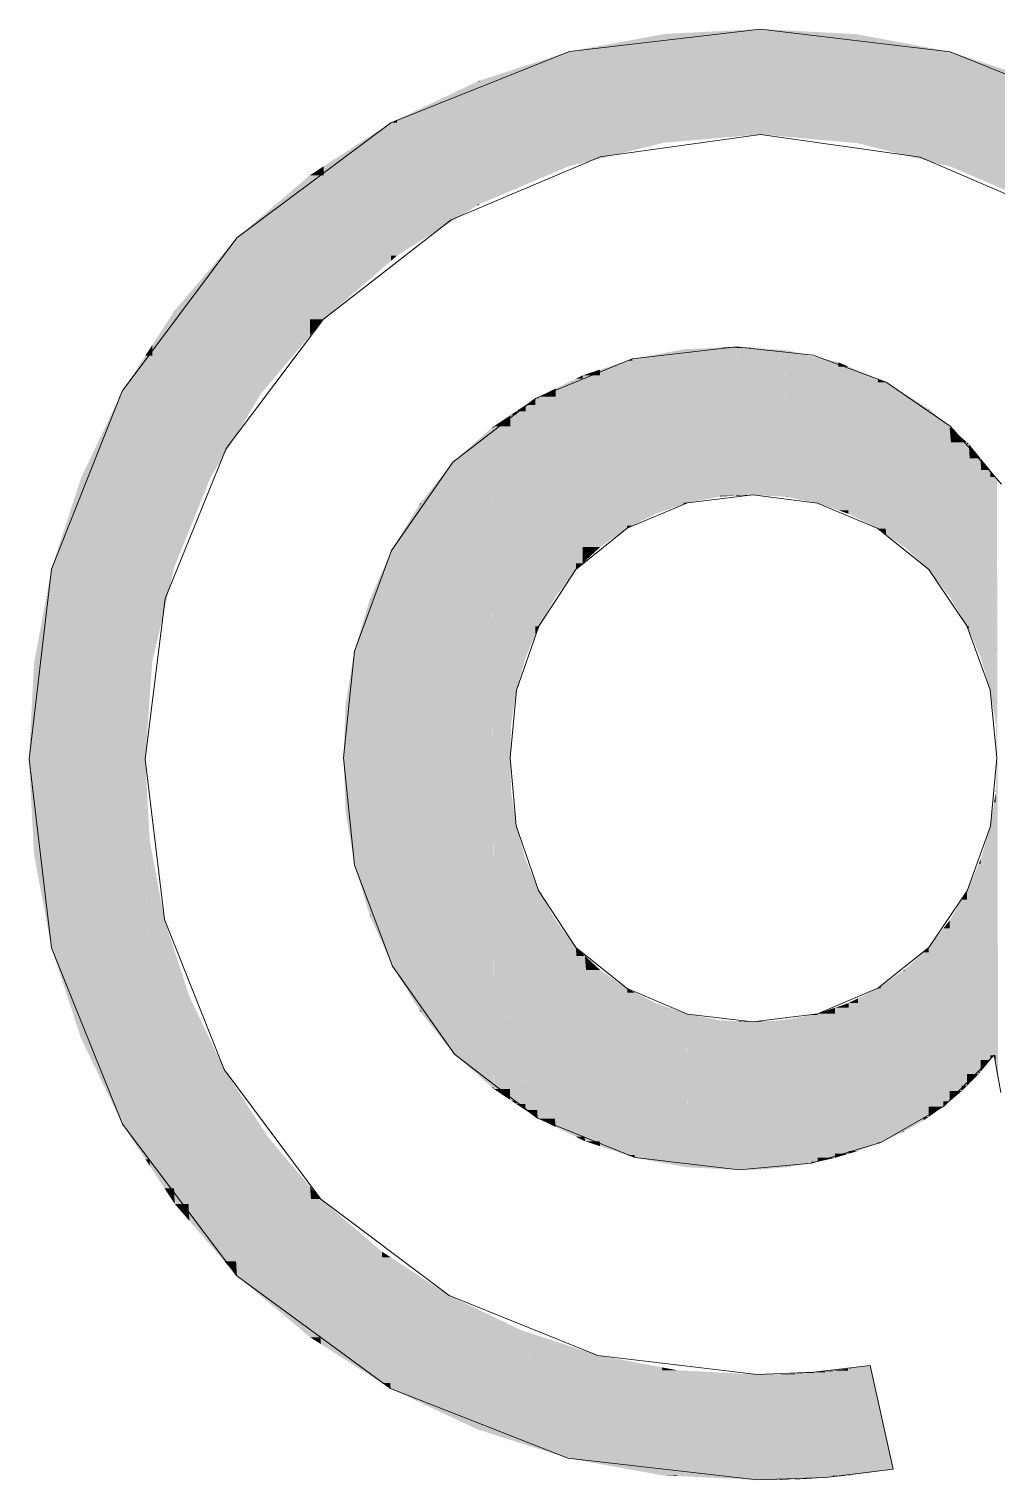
# Model space of a CAD drawing. Extents: x 885 to 2021, y 330 to 1122.
# Drawn here: x 1893.717 to 1895.338, y 636.087 to 638.516 of the extents above; entities that cross this region are included whole.
import ezdxf

# ---------------------------------------------------------------- set-up
doc = ezdxf.new("R2010")
doc.units = 0
doc.layers.get('0').update_dxf_attribs({"lineweight": 18})
doc.layers.add('P11_Plankopf_Ausführung_AF_4_800 Plankopf', color=7, linetype='Continuous', lineweight=25)

# ---------------------------------------------------------------- blocks, each defined once
blk = doc.blocks.new('Referenz-A0T8DI3SAL', base_point=(1729.7843, 502.0648))
at = {"layer": 'P11_Plankopf_Ausführung_AF_4_800 Plankopf', "color": 0, "linetype": 'Continuous', "lineweight": 13, "ltscale": 16.9}
for p, q in [((1894.9421, 638.5164), (1894.6222, 638.4787)), ((1895.2598, 638.4784), (1894.9421, 638.5164)), ((1894.6222, 638.4787), (1894.3229, 638.3595)), ((1895.5567, 638.3591), (1895.2598, 638.4784)), ((1894.3229, 638.3595), (1894.0648, 638.1668)), ((1894.9421, 638.3399), (1894.6736, 638.3025)), ((1895.2095, 638.3017), (1894.9421, 638.3399)), ((1894.6736, 638.3025), (1894.424, 638.1969)), ((1895.4579, 638.1955), (1895.2095, 638.3017)), ((1894.424, 638.1969), (1894.2102, 638.0303)), ((1894.0648, 638.1668), (1893.8731, 637.9099)), ((1894.2102, 638.0303), (1894.0468, 637.814)), ((1894.9012, 637.9843), (1894.7273, 637.9639)), ((1895.0305, 637.97), (1894.9012, 637.9843)), ((1894.7273, 637.9639), (1894.5652, 637.8978)), ((1895.1524, 637.9248), (1895.0305, 637.97)), ((1895.2597, 637.8515), (1895.1524, 637.9248)), ((1893.8731, 637.9099), (1893.7544, 637.6121)), ((1894.5652, 637.8978), (1894.4266, 637.7908)), ((1895.3461, 637.7543), (1895.2597, 637.8515)), ((1894.0468, 637.814), (1893.945, 637.5628)), ((1894.4266, 637.7908), (1894.3241, 637.6433)), ((1894.82, 637.7231), (1894.7186, 637.6803)), ((1894.9292, 637.7363), (1894.82, 637.7231)), ((1895.0378, 637.7225), (1894.9292, 637.7363)), ((1895.1386, 637.6798), (1895.0378, 637.7225)), ((1894.7186, 637.6803), (1894.633, 637.6113)), ((1895.2239, 637.6113), (1895.1386, 637.6798)), ((1894.3241, 637.6433), (1894.2618, 637.4748)), ((1893.7544, 637.6121), (1893.7168, 637.2938)), ((1894.633, 637.6113), (1894.5707, 637.5163)), ((1895.288, 637.5169), (1895.2239, 637.6113)), ((1893.945, 637.5628), (1893.9116, 637.2938)), ((1894.5707, 637.5163), (1894.5332, 637.4092)), ((1895.3269, 637.4096), (1895.288, 637.5169)), ((1894.2618, 637.4748), (1894.2438, 637.2961)), ((1894.5332, 637.4092), (1894.5228, 637.2961)), ((1895.3383, 637.2961), (1895.3269, 637.4096)), ((1893.7168, 637.2938), (1893.7544, 636.9777)), ((1893.9116, 637.2938), (1893.9436, 637.0251)), ((1894.2438, 637.2961), (1894.2623, 637.1165)), ((1894.5228, 637.2961), (1894.5329, 637.1822)), ((1895.3272, 637.1817), (1895.3383, 637.2961)), ((1894.5329, 637.1822), (1894.5704, 637.074)), ((1895.2883, 637.0735), (1895.3272, 637.1817)), ((1894.2623, 637.1165), (1894.3255, 636.9473)), ((1894.5704, 637.074), (1894.633, 636.9782)), ((1895.2239, 636.9782), (1895.2883, 637.0735)), ((1893.9436, 637.0251), (1894.0439, 636.7738)), ((1893.7544, 636.9777), (1893.8732, 636.6824)), ((1894.633, 636.9782), (1894.7187, 636.9095)), ((1895.1385, 636.91), (1895.2239, 636.9782)), ((1894.3255, 636.9473), (1894.4293, 636.7996)), ((1894.7187, 636.9095), (1894.82, 636.8669)), ((1895.0377, 636.8675), (1895.1385, 636.91)), ((1894.82, 636.8669), (1894.9292, 636.854)), ((1894.9292, 636.854), (1895.0377, 636.8675)), ((1894.4293, 636.7996), (1894.5688, 636.6926)), ((1895.2485, 636.712), (1895.3335, 636.7978)), ((1895.3335, 636.7978), (1895.3447, 636.7353)), ((1894.0439, 636.7738), (1894.2057, 636.557)), ((1895.1437, 636.652), (1895.2485, 636.712)), ((1893.8732, 636.6824), (1894.0651, 636.4285)), ((1894.5688, 636.6926), (1894.7317, 636.6265)), ((1895.0273, 636.6172), (1895.1437, 636.652)), ((1894.7317, 636.6265), (1894.9063, 636.606)), ((1894.9063, 636.606), (1895.0273, 636.6172)), ((1894.2057, 636.557), (1894.4205, 636.3956)), ((1894.0651, 636.4285), (1894.3224, 636.2397)), ((1894.4205, 636.3956), (1894.6699, 636.2954)), ((1894.6699, 636.2954), (1894.9367, 636.2632)), ((1894.9367, 636.2632), (1895.0317, 636.267)), ((1895.0317, 636.267), (1895.1261, 636.2785)), ((1895.1642, 636.1047), (1895.1261, 636.2785)), ((1894.3224, 636.2397), (1894.6196, 636.1231)), ((1894.6196, 636.1231), (1894.9367, 636.0867)), ((1894.9367, 636.0867), (1895.0508, 636.0907)), ((1895.0508, 636.0907), (1895.1642, 636.1047))]:
    blk.add_line(p, q, dxfattribs=at)
at = {"layer": 'P11_Plankopf_Ausführung_AF_4_800 Plankopf', "color": 0, "linetype": 'Continuous', "lineweight": 0, "ltscale": 0.0169}
for points in [[(1894.7798, 638.4787), (1894.6222, 638.4787), (1894.7798, 638.5078)], [(1894.7809, 638.5078), (1894.7798, 638.5078), (1894.7809, 638.5081)], [(1894.7809, 638.326), (1894.7798, 638.326), (1894.7798, 638.5078)], [(1894.7809, 638.326), (1894.7809, 638.5078), (1894.7798, 638.5078)], [(1894.9421, 638.5081), (1894.7809, 638.5081), (1894.9421, 638.5164)], [(1894.9421, 638.3399), (1894.7809, 638.3399), (1894.7809, 638.5081)], [(1894.9421, 638.3399), (1894.9421, 638.5081), (1894.7809, 638.5081)], [(1895.0901, 638.3399), (1894.9421, 638.3399), (1894.9421, 638.5164)], [(1895.1022, 638.5078), (1894.9493, 638.5078), (1894.9421, 638.5164)], [(1895.1022, 638.3255), (1895.1022, 638.5078), (1894.9493, 638.5078)], [(1895.1038, 638.3255), (1895.1022, 638.3255), (1895.1022, 638.5078)], [(1895.1038, 638.5075), (1895.1022, 638.5075), (1895.1022, 638.5078)], [(1895.1038, 638.3254), (1895.1038, 638.5075), (1895.1022, 638.5075)], [(1895.2321, 638.3254), (1895.1038, 638.3254), (1895.1038, 638.5075)], [(1895.2598, 638.4784), (1895.1244, 638.4784), (1895.1038, 638.5075)], [(1894.6216, 638.4299), (1894.4716, 638.4299), (1894.6216, 638.4786)], [(1894.6222, 638.4786), (1894.6216, 638.4786), (1894.6222, 638.4787)], [(1894.6222, 638.2868), (1894.6216, 638.2868), (1894.6216, 638.4786)], [(1894.6222, 638.2868), (1894.6222, 638.4786), (1894.6216, 638.4786)], [(1894.7798, 638.3259), (1894.6222, 638.3259), (1894.6222, 638.4787)], [(1894.7798, 638.3259), (1894.7798, 638.4787), (1894.6222, 638.4787)], [(1895.2598, 638.2861), (1895.2598, 638.4784), (1895.1244, 638.4784)], [(1895.2612, 638.2861), (1895.2598, 638.2861), (1895.2598, 638.4784)], [(1895.2612, 638.4779), (1895.2598, 638.4779), (1895.2598, 638.4784)], [(1895.2612, 638.2857), (1895.2612, 638.4779), (1895.2598, 638.4779)], [(1895.3733, 638.2857), (1895.2612, 638.2857), (1895.2612, 638.4779)], [(1895.4105, 638.4291), (1895.2897, 638.4291), (1895.2612, 638.4779)], [(1894.4686, 638.3645), (1894.3333, 638.3645), (1894.4686, 638.4289)], [(1894.4716, 638.4289), (1894.4686, 638.4289), (1894.4716, 638.4299)], [(1894.4716, 638.2232), (1894.4686, 638.2232), (1894.4686, 638.4289)], [(1894.4716, 638.2232), (1894.4716, 638.4289), (1894.4686, 638.4289)], [(1894.6216, 638.2867), (1894.4716, 638.2867), (1894.4716, 638.4299)], [(1894.6216, 638.2867), (1894.6216, 638.4299), (1894.4716, 638.4299)], [(1895.4105, 638.2219), (1895.4105, 638.4291), (1895.2897, 638.4291)], [(1894.3229, 638.2864), (1894.2102, 638.2864), (1894.3229, 638.3595)], [(1894.3333, 638.3595), (1894.3229, 638.3595), (1894.3333, 638.3645)], [(1894.3333, 638.137), (1894.3229, 638.137), (1894.3229, 638.3595)], [(1894.3333, 638.137), (1894.3333, 638.3595), (1894.3229, 638.3595)], [(1894.4686, 638.2214), (1894.3333, 638.2214), (1894.3333, 638.3645)], [(1894.4686, 638.2214), (1894.4686, 638.3645), (1894.3333, 638.3645)], [(1894.6222, 638.2868), (1894.7798, 638.3259), (1894.6222, 638.3259)], [(1894.7798, 638.3259), (1894.7809, 638.326), (1894.7798, 638.326)], [(1894.7809, 638.326), (1894.9421, 638.3399), (1894.7809, 638.3399)], [(1895.1022, 638.3255), (1895.0901, 638.3399), (1894.9421, 638.3399)], [(1895.1038, 638.3254), (1895.1038, 638.3255), (1895.1022, 638.3255)], [(1895.2598, 638.2861), (1895.2321, 638.3254), (1895.1038, 638.3254)], [(1894.2102, 638.2716), (1894.1875, 638.2716), (1894.2102, 638.2864)], [(1894.3229, 638.128), (1894.2102, 638.128), (1894.2102, 638.2864)], [(1894.3229, 638.128), (1894.3229, 638.2864), (1894.2102, 638.2864)], [(1894.4716, 638.2232), (1894.6216, 638.2867), (1894.4716, 638.2867)], [(1894.6216, 638.2867), (1894.6222, 638.2868), (1894.6216, 638.2868)], [(1895.2612, 638.2857), (1895.2612, 638.2861), (1895.2598, 638.2861)], [(1895.4105, 638.2219), (1895.3733, 638.2857), (1895.2612, 638.2857)], [(1894.1875, 638.2015), (1894.1053, 638.2015), (1894.1875, 638.2716)], [(1894.2102, 638.0303), (1894.1875, 638.0303), (1894.1875, 638.2716)], [(1894.2102, 638.0303), (1894.2102, 638.2716), (1894.1875, 638.2716)], [(1894.3333, 638.137), (1894.4686, 638.2214), (1894.3333, 638.2214)], [(1894.4686, 638.2214), (1894.4716, 638.2232), (1894.4686, 638.2232)], [(1894.1053, 638.1668), (1894.0648, 638.1668), (1894.1053, 638.2015)], [(1894.1875, 638.0033), (1894.1053, 638.0033), (1894.1053, 638.2015)], [(1894.1875, 638.0033), (1894.1875, 638.2015), (1894.1053, 638.2015)], [(1894.0648, 638.1158), (1894.0212, 638.1158), (1894.0648, 638.1668)], [(1894.1053, 637.9056), (1894.0648, 637.9056), (1894.0648, 638.1668)], [(1894.1053, 637.9056), (1894.1053, 638.1668), (1894.0648, 638.1668)], [(1894.3229, 638.128), (1894.3333, 638.137), (1894.3229, 638.137)], [(1894.0212, 638.0446), (1893.9605, 638.0446), (1894.0212, 638.1158)], [(1894.0648, 637.8382), (1894.0212, 637.8382), (1894.0212, 638.1158)], [(1894.0648, 637.8382), (1894.0648, 638.1158), (1894.0212, 638.1158)], [(1894.2102, 638.0303), (1894.3229, 638.128), (1894.2102, 638.128)], [(1893.96, 637.9871), (1893.9232, 637.9871), (1893.96, 638.0439)], [(1893.9605, 638.0439), (1893.96, 638.0439), (1893.9605, 638.0446)], [(1893.9605, 637.6162), (1893.96, 637.6162), (1893.96, 638.0439)], [(1893.9605, 637.6162), (1893.9605, 638.0439), (1893.96, 638.0439)], [(1894.0212, 637.766), (1893.9605, 637.766), (1893.9605, 638.0446)], [(1894.0212, 637.766), (1894.0212, 638.0446), (1893.9605, 638.0446)], [(1894.1875, 638.0033), (1894.2102, 638.0303), (1894.1875, 638.0303)], [(1893.9232, 637.9693), (1893.9116, 637.9693), (1893.9232, 637.9871)], [(1893.96, 637.615), (1893.9232, 637.615), (1893.9232, 637.9871)], [(1893.96, 637.615), (1893.96, 637.9871), (1893.9232, 637.9871)], [(1894.1053, 637.9056), (1894.1875, 638.0033), (1894.1053, 638.0033)], [(1894.9012, 637.9829), (1894.8741, 637.9829), (1894.9012, 637.9843)], [(1894.9292, 637.7363), (1894.9012, 637.7363), (1894.9012, 637.9843)], [(1894.9292, 637.9823), (1894.9015, 637.9823), (1894.9012, 637.9843)], [(1893.9116, 637.9101), (1893.8732, 637.9101), (1893.9116, 637.9693)], [(1893.9232, 637.4563), (1893.9116, 637.4563), (1893.9116, 637.9693)], [(1893.9232, 637.4563), (1893.9232, 637.9693), (1893.9116, 637.9693)], [(1894.7186, 637.946), (1894.6734, 637.946), (1894.7186, 637.961)], [(1894.7273, 637.961), (1894.7186, 637.961), (1894.7273, 637.9639)], [(1894.7273, 637.6847), (1894.7186, 637.6847), (1894.7186, 637.961)], [(1894.7273, 637.6847), (1894.7273, 637.961), (1894.7186, 637.961)], [(1894.7678, 637.9639), (1894.7273, 637.9639), (1894.7678, 637.9714)], [(1894.7678, 637.7052), (1894.7273, 637.7052), (1894.7273, 637.9639)], [(1894.7678, 637.7052), (1894.7678, 637.9639), (1894.7273, 637.9639)], [(1894.8136, 637.9714), (1894.7678, 637.9714), (1894.8136, 637.98)], [(1894.8136, 637.7209), (1894.7678, 637.7209), (1894.7678, 637.9714)], [(1894.8136, 637.7209), (1894.8136, 637.9714), (1894.7678, 637.9714)], [(1894.82, 637.98), (1894.8136, 637.98), (1894.82, 637.9803)], [(1894.82, 637.7231), (1894.8136, 637.7231), (1894.8136, 637.98)], [(1894.82, 637.7231), (1894.82, 637.98), (1894.8136, 637.98)], [(1894.8741, 637.9803), (1894.82, 637.9803), (1894.8741, 637.9829)], [(1894.8741, 637.7335), (1894.82, 637.7335), (1894.82, 637.9803)], [(1894.8741, 637.7335), (1894.8741, 637.9803), (1894.82, 637.9803)], [(1894.9012, 637.7349), (1894.8741, 637.7349), (1894.8741, 637.9829)], [(1894.9012, 637.7349), (1894.9012, 637.9829), (1894.8741, 637.9829)], [(1894.9292, 637.7363), (1894.9292, 637.9823), (1894.9015, 637.9823)], [(1894.9833, 637.7363), (1894.9292, 637.7363), (1894.9292, 637.9823)], [(1894.9839, 637.9785), (1894.93, 637.9785), (1894.9292, 637.9823)], [(1894.9839, 637.7332), (1894.9839, 637.9785), (1894.93, 637.9785)], [(1894.9878, 637.7332), (1894.9839, 637.7332), (1894.9839, 637.9785)], [(1894.9878, 637.9783), (1894.984, 637.9783), (1894.9839, 637.9785)], [(1894.9878, 637.7324), (1894.9878, 637.9783), (1894.984, 637.9783)], [(1895.0359, 637.7324), (1894.9878, 637.7324), (1894.9878, 637.9783)], [(1895.0378, 637.9664), (1894.9901, 637.9664), (1894.9878, 637.9783)], [(1895.0378, 637.7225), (1895.0378, 637.9664), (1894.9901, 637.9664)], [(1895.0707, 637.7225), (1895.0378, 637.7225), (1895.0378, 637.9664)], [(1895.0723, 637.9583), (1895.0389, 637.9583), (1895.0378, 637.9664)], [(1894.644, 637.9309), (1894.633, 637.9309), (1894.644, 637.9363)], [(1894.6734, 637.9363), (1894.644, 637.9363), (1894.6734, 637.946)], [(1894.6734, 637.6488), (1894.644, 637.6488), (1894.644, 637.9363)], [(1894.6734, 637.6488), (1894.6734, 637.9363), (1894.644, 637.9363)], [(1894.7186, 637.6803), (1894.6734, 637.6803), (1894.6734, 637.946)], [(1894.7186, 637.6803), (1894.7186, 637.946), (1894.6734, 637.946)], [(1895.0723, 637.7106), (1895.0723, 637.9583), (1895.0389, 637.9583)], [(1895.0892, 637.7106), (1895.0723, 637.7106), (1895.0723, 637.9583)], [(1895.0896, 637.951), (1895.0728, 637.951), (1895.0723, 637.9583)], [(1895.0896, 637.7046), (1895.0896, 637.951), (1895.0728, 637.951)], [(1895.1341, 637.7046), (1895.0896, 637.7046), (1895.0896, 637.951)], [(1895.1386, 637.9306), (1895.0933, 637.9306), (1895.0896, 637.951)], [(1894.5989, 637.9005), (1894.5707, 637.9005), (1894.5989, 637.9143)], [(1894.633, 637.9143), (1894.5989, 637.9143), (1894.633, 637.9309)], [(1894.633, 637.6113), (1894.5989, 637.6113), (1894.5989, 637.9143)], [(1894.633, 637.6113), (1894.633, 637.9143), (1894.5989, 637.9143)], [(1894.644, 637.6215), (1894.633, 637.6215), (1894.633, 637.9309)], [(1894.644, 637.6215), (1894.644, 637.9309), (1894.633, 637.9309)], [(1895.1386, 637.6798), (1895.1386, 637.9306), (1895.0933, 637.9306)], [(1895.1519, 637.6798), (1895.1386, 637.6798), (1895.1386, 637.9306)], [(1895.1524, 637.9248), (1895.1389, 637.9248), (1895.1386, 637.9306)], [(1895.1524, 637.6702), (1895.1524, 637.9248), (1895.1389, 637.9248)], [(1895.1812, 637.6702), (1895.1524, 637.6702), (1895.1524, 637.9248)], [(1895.1836, 637.9053), (1895.1546, 637.9053), (1895.1524, 637.9248)], [(1893.8731, 637.7649), (1893.804, 637.7649), (1893.8731, 637.9099)], [(1893.8732, 637.9099), (1893.8731, 637.9099), (1893.8732, 637.9101)], [(1893.8732, 636.6827), (1893.8731, 636.6827), (1893.8731, 637.9099)], [(1893.8732, 636.6824), (1893.8732, 637.9099), (1893.8731, 637.9099)], [(1893.9099, 636.6824), (1893.8732, 636.6824), (1893.8732, 637.9101)], [(1893.9116, 636.6239), (1893.9116, 637.9101), (1893.8732, 637.9101)], [(1894.0648, 637.8382), (1894.1053, 637.9056), (1894.0648, 637.9056)], [(1894.5487, 637.8764), (1894.5332, 637.8764), (1894.5487, 637.8867)], [(1894.5652, 637.8867), (1894.5487, 637.8867), (1894.5652, 637.8978)], [(1894.5652, 637.5034), (1894.5487, 637.5034), (1894.5487, 637.8867)], [(1894.5652, 637.5034), (1894.5652, 637.8867), (1894.5487, 637.8867)], [(1894.5707, 637.8978), (1894.5652, 637.8978), (1894.5707, 637.9005)], [(1894.5707, 637.5163), (1894.5652, 637.5163), (1894.5652, 637.8978)], [(1894.5707, 637.5163), (1894.5707, 637.8978), (1894.5652, 637.8978)], [(1894.5989, 637.5657), (1894.5707, 637.5657), (1894.5707, 637.9005)], [(1894.5989, 637.5657), (1894.5989, 637.9005), (1894.5707, 637.9005)], [(1895.1836, 637.6485), (1895.1836, 637.9053), (1895.1546, 637.9053)], [(1895.2188, 637.6485), (1895.1836, 637.6485), (1895.1836, 637.9053)], [(1895.2239, 637.8801), (1895.1871, 637.8801), (1895.1836, 637.9053)], [(1894.5228, 637.8511), (1894.4955, 637.8511), (1894.5228, 637.8694)], [(1894.5245, 637.8694), (1894.5228, 637.8694), (1894.5245, 637.8706)], [(1894.5245, 637.353), (1894.5228, 637.353), (1894.5228, 637.8694)], [(1894.5245, 637.353), (1894.5245, 637.8694), (1894.5228, 637.8694)], [(1894.5332, 637.8706), (1894.5245, 637.8706), (1894.5332, 637.8764)], [(1894.5332, 637.4092), (1894.5245, 637.4092), (1894.5245, 637.8706)], [(1894.5332, 637.4092), (1894.5332, 637.8706), (1894.5245, 637.8706)], [(1894.5487, 637.4639), (1894.5332, 637.4639), (1894.5332, 637.8764)], [(1894.5487, 637.4639), (1894.5487, 637.8764), (1894.5332, 637.8764)], [(1895.2239, 637.6113), (1895.2239, 637.8801), (1895.1871, 637.8801)], [(1895.226, 637.6113), (1895.2239, 637.6113), (1895.2239, 637.8801)], [(1895.226, 637.8788), (1895.2239, 637.8788), (1895.2239, 637.8801)], [(1895.226, 637.6086), (1895.226, 637.8788), (1895.2239, 637.8788)], [(1895.2544, 637.6086), (1895.226, 637.6086), (1895.226, 637.8788)], [(1895.2589, 637.8499), (1895.229, 637.8499), (1895.226, 637.8788)], [(1894.0212, 637.766), (1894.0648, 637.8382), (1894.0212, 637.8382)], [(1894.4923, 637.7932), (1894.4293, 637.7932), (1894.4923, 637.849)], [(1894.4955, 637.849), (1894.4923, 637.849), (1894.4955, 637.8511)], [(1894.4954, 636.7441), (1894.4923, 636.7441), (1894.4923, 637.849)], [(1894.4955, 636.7414), (1894.4955, 637.849), (1894.4923, 637.849)], [(1894.5223, 636.7414), (1894.4955, 636.7414), (1894.4955, 637.8511)], [(1894.5228, 636.7232), (1894.5228, 637.8511), (1894.4955, 637.8511)], [(1895.2589, 637.5661), (1895.2589, 637.8499), (1895.229, 637.8499)], [(1895.2837, 637.5661), (1895.2589, 637.5661), (1895.2589, 637.8499)], [(1895.288, 637.8243), (1895.2611, 637.8243), (1895.2589, 637.8499)], [(1895.288, 637.5169), (1895.288, 637.8243), (1895.2611, 637.8243)], [(1895.2911, 637.5169), (1895.288, 637.5169), (1895.288, 637.8243)], [(1895.2911, 637.8215), (1895.288, 637.8215), (1895.288, 637.8243)], [(1895.2911, 637.5096), (1895.2911, 637.8215), (1895.288, 637.8215)], [(1895.3083, 637.5096), (1895.2911, 637.5096), (1895.2911, 637.8215)], [(1895.3108, 637.7975), (1895.2925, 637.7975), (1895.2911, 637.8215)], [(1894.4266, 637.7228), (1894.3727, 637.7228), (1894.4266, 637.7908)], [(1894.4293, 637.7908), (1894.4266, 637.7908), (1894.4293, 637.7932)], [(1894.4293, 636.8029), (1894.4266, 636.8029), (1894.4266, 637.7908)], [(1894.4293, 636.7996), (1894.4293, 637.7908), (1894.4266, 637.7908)], [(1894.489, 636.7996), (1894.4293, 636.7996), (1894.4293, 637.7932)], [(1894.4923, 636.7441), (1894.4923, 637.7932), (1894.4293, 637.7932)], [(1895.3108, 637.4645), (1895.3108, 637.7975), (1895.2925, 637.7975)], [(1895.3246, 637.4645), (1895.3108, 637.4645), (1895.3108, 637.7975)], [(1895.3269, 637.7778), (1895.3116, 637.7778), (1895.3108, 637.7975)], [(1893.804, 637.6121), (1893.7544, 637.6121), (1893.804, 637.7649)], [(1893.804, 636.8262), (1893.804, 636.8262), (1893.804, 637.7649)], [(1893.804, 636.8261), (1893.804, 637.7649), (1893.804, 637.7649)], [(1893.804, 637.7649), (1893.804, 637.7649), (1893.804, 637.7649)], [(1893.8639, 636.8261), (1893.804, 636.8261), (1893.804, 637.7649)], [(1893.8731, 636.6827), (1893.8731, 637.7649), (1893.804, 637.7649)], [(1893.9605, 637.6162), (1894.0212, 637.766), (1893.9605, 637.766)], [(1895.3269, 637.4096), (1895.3269, 637.7778), (1895.3116, 637.7778)], [(1895.3349, 637.4096), (1895.3269, 637.4096), (1895.3269, 637.7778)], [(1895.3361, 637.7665), (1895.3272, 637.7665), (1895.3269, 637.7778)], [(1895.3361, 637.3532), (1895.3361, 637.7665), (1895.3272, 637.7665)], [(1895.338, 637.3532), (1895.3361, 637.3532), (1895.3361, 637.7665)], [(1895.3383, 637.7639), (1895.3361, 637.7639), (1895.3361, 637.7665)], [(1895.3383, 637.2961), (1895.3383, 637.7639), (1895.3361, 637.7639)], [(1895.3401, 636.7663), (1895.3383, 636.7663), (1895.3383, 637.7639)], [(1895.3402, 637.7616), (1895.3383, 637.7616), (1895.3383, 637.7639)], [(1894.3707, 637.6456), (1894.3255, 637.6456), (1894.3707, 637.7203)], [(1894.3727, 637.7203), (1894.3707, 637.7203), (1894.3727, 637.7228)], [(1894.3727, 636.8734), (1894.3707, 636.8734), (1894.3707, 637.7203)], [(1894.3727, 636.8701), (1894.3727, 637.7203), (1894.3707, 637.7203)], [(1894.4227, 636.8701), (1894.3727, 636.8701), (1894.3727, 637.7228)], [(1894.4266, 636.8029), (1894.4266, 637.7228), (1894.3727, 637.7228)], [(1894.7678, 637.7052), (1894.8136, 637.7209), (1894.7678, 637.7209)], [(1894.8136, 637.7209), (1894.82, 637.7231), (1894.8136, 637.7231)], [(1894.82, 637.7231), (1894.8741, 637.7335), (1894.82, 637.7335)], [(1894.8741, 637.7335), (1894.9012, 637.7349), (1894.8741, 637.7349)], [(1894.9012, 637.7349), (1894.9292, 637.7363), (1894.9012, 637.7363)], [(1894.9839, 637.7332), (1894.9833, 637.7363), (1894.9292, 637.7363)], [(1894.9878, 637.7324), (1894.9878, 637.7332), (1894.9839, 637.7332)], [(1895.0378, 637.7225), (1895.0359, 637.7324), (1894.9878, 637.7324)], [(1895.0723, 637.7106), (1895.0707, 637.7225), (1895.0378, 637.7225)], [(1894.7273, 637.6847), (1894.7678, 637.7052), (1894.7273, 637.7052)], [(1895.0896, 637.7046), (1895.0892, 637.7106), (1895.0723, 637.7106)], [(1895.1386, 637.6798), (1895.1341, 637.7046), (1895.0896, 637.7046)], [(1894.6734, 637.6488), (1894.7186, 637.6803), (1894.6734, 637.6803)], [(1894.7186, 637.6803), (1894.7273, 637.6847), (1894.7186, 637.6847)], [(1895.1524, 637.6702), (1895.1519, 637.6798), (1895.1386, 637.6798)], [(1895.1836, 637.6485), (1895.1812, 637.6702), (1895.1524, 637.6702)], [(1894.3241, 637.563), (1894.2885, 637.563), (1894.3241, 637.6433)], [(1894.3255, 637.6433), (1894.3241, 637.6433), (1894.3255, 637.6456)], [(1894.3255, 636.9504), (1894.3241, 636.9504), (1894.3241, 637.6433)], [(1894.3255, 636.9473), (1894.3255, 637.6433), (1894.3241, 637.6433)], [(1894.3664, 636.9473), (1894.3255, 636.9473), (1894.3255, 637.6456)], [(1894.3707, 636.8734), (1894.3707, 637.6456), (1894.3255, 637.6456)], [(1894.644, 637.6215), (1894.6734, 637.6488), (1894.644, 637.6488)], [(1895.2239, 637.6113), (1895.2188, 637.6485), (1895.1836, 637.6485)], [(1894.633, 637.6113), (1894.644, 637.6215), (1894.633, 637.6215)], [(1893.7544, 637.4542), (1893.7252, 637.4542), (1893.7544, 637.6118)], [(1893.7544, 637.6118), (1893.7544, 637.6118), (1893.7544, 637.6121)], [(1893.7945, 636.9776), (1893.7544, 636.9776), (1893.7544, 637.6121)], [(1893.804, 636.8262), (1893.804, 637.6121), (1893.7544, 637.6121)], [(1893.7544, 636.9777), (1893.7544, 636.9777), (1893.7544, 637.6118)], [(1893.7544, 636.9776), (1893.7544, 637.6118), (1893.7544, 637.6118)], [(1893.9232, 637.4563), (1893.96, 637.615), (1893.9232, 637.615)], [(1893.96, 637.615), (1893.9605, 637.6162), (1893.96, 637.6162)], [(1894.5989, 637.5657), (1894.633, 637.6113), (1894.5989, 637.6113)], [(1895.226, 637.6086), (1895.226, 637.6113), (1895.2239, 637.6113)], [(1895.2589, 637.5661), (1895.2544, 637.6086), (1895.226, 637.6086)], [(1894.2876, 637.4763), (1894.2623, 637.4763), (1894.2876, 637.5611)], [(1894.2885, 637.5611), (1894.2876, 637.5611), (1894.2885, 637.563)], [(1894.2885, 637.0327), (1894.2876, 637.0327), (1894.2876, 637.5611)], [(1894.2885, 637.0299), (1894.2885, 637.5611), (1894.2876, 637.5611)], [(1894.3195, 637.0299), (1894.2885, 637.0299), (1894.2885, 637.563)], [(1894.3241, 636.9504), (1894.3241, 637.563), (1894.2885, 637.563)], [(1894.5707, 637.5163), (1894.5989, 637.5657), (1894.5707, 637.5657)], [(1895.288, 637.5169), (1895.2837, 637.5661), (1895.2589, 637.5661)], [(1894.5487, 637.4639), (1894.5652, 637.5034), (1894.5487, 637.5034)], [(1894.5652, 637.5034), (1894.5707, 637.5163), (1894.5652, 637.5163)], [(1895.2911, 637.5096), (1895.2911, 637.5169), (1895.288, 637.5169)], [(1895.3108, 637.4645), (1895.3083, 637.5096), (1895.2911, 637.5096)], [(1894.2618, 637.387), (1894.2473, 637.387), (1894.2618, 637.4748)], [(1894.2623, 637.4748), (1894.2618, 637.4748), (1894.2623, 637.4763)], [(1894.2623, 637.1191), (1894.2618, 637.1191), (1894.2618, 637.4748)], [(1894.2623, 637.1165), (1894.2623, 637.4748), (1894.2618, 637.4748)], [(1894.2828, 637.1165), (1894.2623, 637.1165), (1894.2623, 637.4763)], [(1894.2876, 637.0327), (1894.2876, 637.4763), (1894.2623, 637.4763)], [(1893.7251, 637.2938), (1893.7168, 637.2938), (1893.7251, 637.4531)], [(1893.7252, 637.4531), (1893.7251, 637.4531), (1893.7252, 637.4542)], [(1893.7252, 637.1345), (1893.7251, 637.1345), (1893.7251, 637.4531)], [(1893.7252, 637.1342), (1893.7252, 637.4531), (1893.7251, 637.4531)], [(1893.7448, 637.1342), (1893.7252, 637.1342), (1893.7252, 637.4542)], [(1893.7544, 636.9777), (1893.7544, 637.4542), (1893.7252, 637.4542)], [(1893.9116, 637.2938), (1893.9232, 637.4563), (1893.9116, 637.4563)], [(1894.5332, 637.4092), (1894.5487, 637.4639), (1894.5332, 637.4639)], [(1895.3269, 637.4096), (1895.3246, 637.4645), (1895.3108, 637.4645)], [(1894.5245, 637.353), (1894.5332, 637.4092), (1894.5245, 637.4092)], [(1895.3361, 637.3532), (1895.3349, 637.4096), (1895.3269, 637.4096)], [(1894.2471, 637.2961), (1894.2438, 637.2961), (1894.2471, 637.3861)], [(1894.2473, 637.3861), (1894.2471, 637.3861), (1894.2473, 637.387)], [(1894.2473, 637.2097), (1894.2471, 637.2097), (1894.2471, 637.3861)], [(1894.2473, 637.2057), (1894.2473, 637.3861), (1894.2471, 637.3861)], [(1894.2571, 637.2057), (1894.2473, 637.2057), (1894.2473, 637.387)], [(1894.2618, 637.1191), (1894.2618, 637.387), (1894.2473, 637.387)], [(1894.5228, 637.2961), (1894.5245, 637.353), (1894.5228, 637.353)], [(1895.3383, 637.2961), (1895.338, 637.3532), (1895.3361, 637.3532)], [(1893.7251, 637.1345), (1893.7251, 637.2938), (1893.7168, 637.2938)], [(1893.9187, 636.6239), (1893.9116, 636.6239), (1893.9116, 637.2938)], [(1893.9188, 637.1584), (1893.9131, 637.1584), (1893.9116, 637.2938)], [(1894.2471, 637.2097), (1894.2471, 637.2961), (1894.2438, 637.2961)], [(1894.5244, 636.7232), (1894.5228, 636.7232), (1894.5228, 637.2961)], [(1894.5244, 637.2388), (1894.5229, 637.2388), (1894.5228, 637.2961)], [(1895.3383, 637.2422), (1895.3364, 637.2422), (1895.3383, 637.2961)], [(1894.5244, 636.7221), (1894.5244, 637.2388), (1894.5229, 637.2388)], [(1894.5328, 636.7221), (1894.5244, 636.7221), (1894.5244, 637.2388)], [(1894.5329, 637.1822), (1894.5253, 637.1822), (1894.5244, 637.2388)], [(1895.3363, 637.2214), (1895.3335, 637.2214), (1895.3363, 637.2386)], [(1895.3364, 637.2386), (1895.3363, 637.2386), (1895.3364, 637.2422)], [(1895.3364, 636.7777), (1895.3363, 636.7777), (1895.3363, 637.2386)], [(1895.3364, 636.7768), (1895.3364, 637.2386), (1895.3363, 637.2386)], [(1895.3383, 636.7768), (1895.3364, 636.7768), (1895.3364, 637.2422)], [(1895.3383, 636.7663), (1895.3383, 637.2422), (1895.3364, 637.2422)], [(1894.2473, 637.2057), (1894.2473, 637.2097), (1894.2471, 637.2097)], [(1894.2618, 637.1191), (1894.2571, 637.2057), (1894.2473, 637.2057)], [(1895.3335, 637.1817), (1895.3272, 637.1817), (1895.3335, 637.2214)], [(1895.3362, 636.7978), (1895.3335, 636.7978), (1895.3335, 637.2214)], [(1895.3363, 636.7777), (1895.3363, 637.2214), (1895.3335, 637.2214)], [(1894.5329, 636.7164), (1894.5329, 637.1822), (1894.5253, 637.1822)], [(1894.548, 636.7164), (1894.5329, 636.7164), (1894.5329, 637.1822)], [(1894.5484, 637.127), (1894.5347, 637.127), (1894.5329, 637.1822)], [(1895.3272, 637.1264), (1895.3111, 637.1264), (1895.3272, 637.1817)], [(1895.3335, 636.7978), (1895.3272, 636.7978), (1895.3272, 637.1817)], [(1895.3335, 636.7978), (1895.3335, 637.1817), (1895.3272, 637.1817)], [(1893.9188, 636.613), (1893.9188, 637.1584), (1893.9131, 637.1584)], [(1893.942, 636.613), (1893.9188, 636.613), (1893.9188, 637.1584)], [(1893.9436, 637.0251), (1893.9245, 637.0251), (1893.9188, 637.1584)], [(1893.7252, 637.1342), (1893.7252, 637.1345), (1893.7251, 637.1345)], [(1893.7544, 636.9777), (1893.7448, 637.1342), (1893.7252, 637.1342)], [(1894.2623, 637.1165), (1894.2623, 637.1191), (1894.2618, 637.1191)], [(1894.2876, 637.0327), (1894.2828, 637.1165), (1894.2623, 637.1165)], [(1894.5484, 636.7062), (1894.5484, 637.127), (1894.5347, 637.127)], [(1894.5682, 636.7062), (1894.5484, 636.7062), (1894.5484, 637.127)], [(1894.5688, 637.0779), (1894.5507, 637.0779), (1894.5484, 637.127)], [(1895.3078, 637.0735), (1895.2883, 637.0735), (1895.3078, 637.1188)], [(1895.3111, 637.1188), (1895.3078, 637.1188), (1895.3111, 637.1264)], [(1895.3111, 636.7706), (1895.3078, 636.7706), (1895.3078, 637.1188)], [(1895.3111, 636.7706), (1895.3111, 637.1188), (1895.3078, 637.1188)], [(1895.3272, 636.7901), (1895.3111, 636.7901), (1895.3111, 637.1264)], [(1895.3272, 636.7901), (1895.3272, 637.1264), (1895.3111, 637.1264)], [(1894.5688, 636.6926), (1894.5688, 637.0779), (1894.5507, 637.0779)], [(1894.5704, 636.6926), (1894.5688, 636.6926), (1894.5688, 637.0779)], [(1894.5704, 637.074), (1894.5688, 637.074), (1894.5688, 637.0779)], [(1894.5704, 636.6918), (1894.5704, 637.074), (1894.5688, 637.074)], [(1894.5978, 636.6918), (1894.5704, 636.6918), (1894.5704, 637.074)], [(1894.5988, 637.0242), (1894.574, 637.0242), (1894.5704, 637.074)], [(1895.2883, 637.0585), (1895.2794, 637.0585), (1895.2883, 637.0735)], [(1895.3078, 636.7667), (1895.2883, 636.7667), (1895.2883, 637.0735)], [(1895.3078, 636.7667), (1895.3078, 637.0735), (1895.2883, 637.0735)], [(1895.2794, 637.0239), (1895.2591, 637.0239), (1895.2794, 637.0585)], [(1895.2883, 636.7469), (1895.2794, 636.7469), (1895.2794, 637.0585)], [(1895.2883, 636.7469), (1895.2883, 637.0585), (1895.2794, 637.0585)], [(1893.9436, 636.5753), (1893.9436, 637.0251), (1893.9245, 637.0251)], [(1893.9598, 636.5753), (1893.9436, 636.5753), (1893.9436, 637.0251)], [(1893.9608, 636.9722), (1893.9455, 636.9722), (1893.9436, 637.0251)], [(1894.2885, 637.0299), (1894.2885, 637.0327), (1894.2876, 637.0327)], [(1894.3241, 636.9504), (1894.3195, 637.0299), (1894.2885, 637.0299)], [(1894.5988, 636.678), (1894.5988, 637.0242), (1894.574, 637.0242)], [(1894.6314, 636.678), (1894.5988, 636.678), (1894.5988, 637.0242)], [(1894.633, 636.9782), (1894.6031, 636.9782), (1894.5988, 637.0242)], [(1895.2591, 637.0102), (1895.2485, 637.0102), (1895.2591, 637.0239)], [(1895.2794, 636.738), (1895.2591, 636.738), (1895.2591, 637.0239)], [(1895.2794, 636.738), (1895.2794, 637.0239), (1895.2591, 637.0239)], [(1895.2485, 636.9782), (1895.2239, 636.9782), (1895.2485, 637.0102)], [(1895.2591, 636.7209), (1895.2485, 636.7209), (1895.2485, 637.0102)], [(1895.2591, 636.7209), (1895.2591, 637.0102), (1895.2485, 637.0102)], [(1893.7544, 636.9776), (1893.7544, 636.9777), (1893.7544, 636.9777)], [(1893.804, 636.8262), (1893.7945, 636.9776), (1893.7544, 636.9776)], [(1893.9608, 636.5491), (1893.9608, 636.9722), (1893.9455, 636.9722)], [(1893.9839, 636.5491), (1893.9608, 636.5491), (1893.9608, 636.9722)], [(1893.9855, 636.8962), (1893.9649, 636.8962), (1893.9608, 636.9722)], [(1894.633, 636.6614), (1894.633, 636.9782), (1894.6031, 636.9782)], [(1894.6477, 636.6614), (1894.633, 636.6614), (1894.633, 636.9782)], [(1894.648, 636.9643), (1894.6336, 636.9643), (1894.633, 636.9782)], [(1894.648, 636.654), (1894.648, 636.9643), (1894.6336, 636.9643)], [(1894.6728, 636.654), (1894.648, 636.654), (1894.648, 636.9643)], [(1894.6734, 636.9408), (1894.6499, 636.9408), (1894.648, 636.9643)], [(1895.2154, 636.9411), (1895.1836, 636.9411), (1895.2154, 636.9704)], [(1895.2239, 636.9704), (1895.2154, 636.9704), (1895.2239, 636.9782)], [(1895.2239, 636.6948), (1895.2154, 636.6948), (1895.2154, 636.9704)], [(1895.2239, 636.6948), (1895.2239, 636.9704), (1895.2154, 636.9704)], [(1895.2485, 636.712), (1895.2239, 636.712), (1895.2239, 636.9782)], [(1895.2485, 636.712), (1895.2485, 636.9782), (1895.2239, 636.9782)], [(1894.3255, 636.9473), (1894.3255, 636.9504), (1894.3241, 636.9504)], [(1894.3707, 636.8734), (1894.3664, 636.9473), (1894.3255, 636.9473)], [(1894.6734, 636.6457), (1894.6734, 636.9408), (1894.6499, 636.9408)], [(1894.7165, 636.6457), (1894.6734, 636.6457), (1894.6734, 636.9408)], [(1894.7187, 636.9095), (1894.678, 636.9095), (1894.6734, 636.9408)], [(1895.1804, 636.9136), (1895.1437, 636.9136), (1895.1804, 636.939)], [(1895.1836, 636.939), (1895.1804, 636.939), (1895.1836, 636.9411)], [(1895.1836, 636.6707), (1895.1804, 636.6707), (1895.1804, 636.939)], [(1895.1836, 636.6707), (1895.1836, 636.939), (1895.1804, 636.939)], [(1895.2154, 636.6889), (1895.1836, 636.6889), (1895.1836, 636.9411)], [(1895.2154, 636.6889), (1895.2154, 636.9411), (1895.1836, 636.9411)], [(1893.9855, 636.5205), (1893.9855, 636.8962), (1893.9649, 636.8962)], [(1894.035, 636.5205), (1893.9855, 636.5205), (1893.9855, 636.8962)], [(1894.0439, 636.7738), (1894.0016, 636.7738), (1893.9855, 636.8962)], [(1894.7187, 636.6307), (1894.7187, 636.9095), (1894.678, 636.9095)], [(1894.7315, 636.6307), (1894.7187, 636.6307), (1894.7187, 636.9095)], [(1894.7317, 636.9029), (1894.719, 636.9029), (1894.7187, 636.9095)], [(1894.7317, 636.6265), (1894.7317, 636.9029), (1894.719, 636.9029)], [(1894.767, 636.6265), (1894.7317, 636.6265), (1894.7317, 636.9029)], [(1894.7679, 636.8847), (1894.7341, 636.8847), (1894.7317, 636.9029)], [(1895.1057, 636.8852), (1895.0896, 636.8852), (1895.1057, 636.8934)], [(1895.1385, 636.8934), (1895.1057, 636.8934), (1895.1385, 636.91)], [(1895.1385, 636.6501), (1895.1057, 636.6501), (1895.1057, 636.8934)], [(1895.1385, 636.6501), (1895.1385, 636.8934), (1895.1057, 636.8934)], [(1895.1437, 636.91), (1895.1385, 636.91), (1895.1437, 636.9136)], [(1895.1437, 636.652), (1895.1385, 636.652), (1895.1385, 636.91)], [(1895.1437, 636.652), (1895.1437, 636.91), (1895.1385, 636.91)], [(1895.1804, 636.6689), (1895.1437, 636.6689), (1895.1437, 636.9136)], [(1895.1804, 636.6689), (1895.1804, 636.9136), (1895.1437, 636.9136)], [(1894.3727, 636.8701), (1894.3727, 636.8734), (1894.3707, 636.8734)], [(1894.4266, 636.8029), (1894.4227, 636.8701), (1894.3727, 636.8701)], [(1894.7679, 636.6197), (1894.7679, 636.8847), (1894.7341, 636.8847)], [(1894.8166, 636.6197), (1894.7679, 636.6197), (1894.7679, 636.8847)], [(1894.8183, 636.8675), (1894.771, 636.8675), (1894.7679, 636.8847)], [(1894.8183, 636.6103), (1894.8183, 636.8675), (1894.771, 636.8675)], [(1894.82, 636.6103), (1894.8183, 636.6103), (1894.8183, 636.8675)], [(1894.82, 636.8669), (1894.8184, 636.8669), (1894.8183, 636.8675)], [(1894.82, 636.6103), (1894.82, 636.8669), (1894.8184, 636.8669)], [(1894.8736, 636.6103), (1894.82, 636.6103), (1894.82, 636.8669)], [(1894.8742, 636.8566), (1894.8222, 636.8566), (1894.82, 636.8669)], [(1895.0273, 636.8576), (1894.9873, 636.8576), (1895.0273, 636.8654)], [(1895.0377, 636.8654), (1895.0273, 636.8654), (1895.0377, 636.8675)], [(1895.0377, 636.6195), (1895.0273, 636.6195), (1895.0273, 636.8654)], [(1895.0377, 636.6195), (1895.0377, 636.8654), (1895.0273, 636.8654)], [(1895.0669, 636.8675), (1895.0377, 636.8675), (1895.0669, 636.8775)], [(1895.0669, 636.6262), (1895.0377, 636.6262), (1895.0377, 636.8675)], [(1895.0669, 636.6262), (1895.0669, 636.8675), (1895.0377, 636.8675)], [(1895.0896, 636.8775), (1895.0669, 636.8775), (1895.0896, 636.8852)], [(1895.0896, 636.633), (1895.0669, 636.633), (1895.0669, 636.8775)], [(1895.0896, 636.633), (1895.0896, 636.8775), (1895.0669, 636.8775)], [(1895.1057, 636.6378), (1895.0896, 636.6378), (1895.0896, 636.8852)], [(1895.1057, 636.6378), (1895.1057, 636.8852), (1895.0896, 636.8852)], [(1894.8742, 636.6076), (1894.8742, 636.8566), (1894.8222, 636.8566)], [(1894.9061, 636.6076), (1894.8742, 636.6076), (1894.8742, 636.8566)], [(1894.9063, 636.8551), (1894.8744, 636.8551), (1894.8742, 636.8566)], [(1894.9063, 636.606), (1894.9063, 636.8551), (1894.8744, 636.8551)], [(1894.9292, 636.6066), (1894.9063, 636.6066), (1894.9063, 636.8551)], [(1894.9292, 636.854), (1894.9064, 636.854), (1894.9063, 636.8551)], [(1894.9292, 636.6066), (1894.9292, 636.854), (1894.9064, 636.854)], [(1894.9469, 636.854), (1894.9292, 636.854), (1894.9469, 636.8549)], [(1894.9469, 636.607), (1894.9292, 636.607), (1894.9292, 636.854)], [(1894.9469, 636.607), (1894.9469, 636.854), (1894.9292, 636.854)], [(1894.9839, 636.8549), (1894.9469, 636.8549), (1894.9839, 636.857)], [(1894.9839, 636.6104), (1894.9469, 636.6104), (1894.9469, 636.8549)], [(1894.9839, 636.6104), (1894.9839, 636.8549), (1894.9469, 636.8549)], [(1894.9873, 636.857), (1894.9839, 636.857), (1894.9873, 636.8576)], [(1894.9873, 636.6108), (1894.9839, 636.6108), (1894.9839, 636.857)], [(1894.9873, 636.6108), (1894.9873, 636.857), (1894.9839, 636.857)], [(1895.0273, 636.6172), (1894.9873, 636.6172), (1894.9873, 636.8576)], [(1895.0273, 636.6172), (1895.0273, 636.8576), (1894.9873, 636.8576)], [(1893.804, 636.8261), (1893.804, 636.8262), (1893.804, 636.8262)], [(1893.8731, 636.6827), (1893.8639, 636.8261), (1893.804, 636.8261)], [(1894.4293, 636.7996), (1894.4293, 636.8029), (1894.4266, 636.8029)], [(1894.4923, 636.7441), (1894.489, 636.7996), (1894.4293, 636.7996)], [(1895.3272, 636.7901), (1895.3335, 636.7978), (1895.3272, 636.7978)], [(1895.3363, 636.7777), (1895.3362, 636.7978), (1895.3335, 636.7978)], [(1894.0439, 636.453), (1894.0439, 636.7738), (1894.0016, 636.7738)], [(1894.0636, 636.453), (1894.0439, 636.453), (1894.0439, 636.7738)], [(1894.0651, 636.7411), (1894.0459, 636.7411), (1894.0439, 636.7738)], [(1895.3078, 636.7667), (1895.3111, 636.7706), (1895.3078, 636.7706)], [(1895.3111, 636.7706), (1895.3272, 636.7901), (1895.3111, 636.7901)], [(1895.3364, 636.7768), (1895.3364, 636.7777), (1895.3363, 636.7777)], [(1895.3383, 636.7663), (1895.3383, 636.7768), (1895.3364, 636.7768)], [(1894.4955, 636.7414), (1894.4954, 636.7441), (1894.4923, 636.7441)], [(1895.2794, 636.738), (1895.2883, 636.7469), (1895.2794, 636.7469)], [(1895.2883, 636.7469), (1895.3078, 636.7667), (1895.2883, 636.7667)], [(1895.3402, 636.7559), (1895.3401, 636.7663), (1895.3383, 636.7663)], [(1894.0651, 636.4285), (1894.0651, 636.7411), (1894.0459, 636.7411)], [(1894.1112, 636.4285), (1894.0651, 636.4285), (1894.0651, 636.7411)], [(1894.1177, 636.6601), (1894.077, 636.6601), (1894.0651, 636.7411)], [(1894.5228, 636.7232), (1894.5223, 636.7414), (1894.4955, 636.7414)], [(1894.5244, 636.7221), (1894.5244, 636.7232), (1894.5228, 636.7232)], [(1894.5329, 636.7164), (1894.5328, 636.7221), (1894.5244, 636.7221)], [(1895.2485, 636.712), (1895.2591, 636.7209), (1895.2485, 636.7209)], [(1895.2591, 636.7209), (1895.2794, 636.738), (1895.2591, 636.738)], [(1894.5484, 636.7062), (1894.548, 636.7164), (1894.5329, 636.7164)], [(1894.5688, 636.6926), (1894.5682, 636.7062), (1894.5484, 636.7062)], [(1895.2239, 636.6948), (1895.2485, 636.712), (1895.2239, 636.712)], [(1893.8732, 636.6824), (1893.8732, 636.6827), (1893.8731, 636.6827)], [(1893.9116, 636.6239), (1893.9099, 636.6824), (1893.8732, 636.6824)], [(1894.5704, 636.6918), (1894.5704, 636.6926), (1894.5688, 636.6926)], [(1894.5988, 636.678), (1894.5978, 636.6918), (1894.5704, 636.6918)], [(1894.633, 636.6614), (1894.6314, 636.678), (1894.5988, 636.678)], [(1895.1836, 636.6707), (1895.2154, 636.6889), (1895.1836, 636.6889)], [(1895.2154, 636.6889), (1895.2239, 636.6948), (1895.2154, 636.6948)], [(1894.1177, 636.3844), (1894.1177, 636.6601), (1894.077, 636.6601)], [(1894.1754, 636.3844), (1894.1177, 636.3844), (1894.1177, 636.6601)], [(1894.1876, 636.5781), (1894.1348, 636.5781), (1894.1177, 636.6601)], [(1894.648, 636.654), (1894.6477, 636.6614), (1894.633, 636.6614)], [(1894.6734, 636.6457), (1894.6728, 636.654), (1894.648, 636.654)], [(1895.1057, 636.6378), (1895.1385, 636.6501), (1895.1057, 636.6501)], [(1895.1385, 636.6501), (1895.1437, 636.652), (1895.1385, 636.652)], [(1895.1437, 636.652), (1895.1804, 636.6689), (1895.1437, 636.6689)], [(1895.1804, 636.6689), (1895.1836, 636.6707), (1895.1804, 636.6707)], [(1893.9188, 636.613), (1893.9187, 636.6239), (1893.9116, 636.6239)], [(1894.7187, 636.6307), (1894.7165, 636.6457), (1894.6734, 636.6457)], [(1894.7317, 636.6265), (1894.7315, 636.6307), (1894.7187, 636.6307)], [(1894.7679, 636.6197), (1894.767, 636.6265), (1894.7317, 636.6265)], [(1895.0377, 636.6195), (1895.0669, 636.6262), (1895.0377, 636.6262)], [(1895.0669, 636.6262), (1895.0896, 636.633), (1895.0669, 636.633)], [(1895.0896, 636.633), (1895.1057, 636.6378), (1895.0896, 636.6378)], [(1893.9436, 636.5753), (1893.942, 636.613), (1893.9188, 636.613)], [(1894.8183, 636.6103), (1894.8166, 636.6197), (1894.7679, 636.6197)], [(1894.82, 636.6103), (1894.82, 636.6103), (1894.8183, 636.6103)], [(1894.8742, 636.6076), (1894.8736, 636.6103), (1894.82, 636.6103)], [(1894.9063, 636.606), (1894.9061, 636.6076), (1894.8742, 636.6076)], [(1894.9063, 636.606), (1894.9292, 636.6066), (1894.9063, 636.6066)], [(1894.9292, 636.6066), (1894.9469, 636.607), (1894.9292, 636.607)], [(1894.9469, 636.607), (1894.9839, 636.6104), (1894.9469, 636.6104)], [(1894.9839, 636.6104), (1894.9873, 636.6108), (1894.9839, 636.6108)], [(1894.9873, 636.6108), (1895.0273, 636.6172), (1894.9873, 636.6172)], [(1895.0273, 636.6172), (1895.0377, 636.6195), (1895.0273, 636.6195)], [(1893.9608, 636.5491), (1893.9598, 636.5753), (1893.9436, 636.5753)], [(1894.1876, 636.3257), (1894.1876, 636.5781), (1894.1348, 636.5781)], [(1894.2049, 636.3257), (1894.1876, 636.3257), (1894.1876, 636.5781)], [(1894.2057, 636.557), (1894.1891, 636.557), (1894.1876, 636.5781)], [(1894.2057, 636.3142), (1894.2057, 636.557), (1894.1891, 636.557)], [(1894.2862, 636.3142), (1894.2057, 636.3142), (1894.2057, 636.557)], [(1894.3078, 636.4692), (1894.2348, 636.4692), (1894.2057, 636.557)], [(1893.9855, 636.5205), (1893.9839, 636.5491), (1893.9608, 636.5491)], [(1894.0439, 636.453), (1894.035, 636.5205), (1893.9855, 636.5205)], [(1894.0651, 636.4285), (1894.0636, 636.453), (1894.0439, 636.453)], [(1894.3078, 636.249), (1894.3078, 636.4692), (1894.2348, 636.4692)], [(1894.3218, 636.249), (1894.3078, 636.249), (1894.3078, 636.4692)], [(1894.3224, 636.4597), (1894.3084, 636.4597), (1894.3078, 636.4692)], [(1894.3224, 636.2397), (1894.3224, 636.4597), (1894.3084, 636.4597)], [(1894.4036, 636.2397), (1894.3224, 636.2397), (1894.3224, 636.4597)], [(1894.4205, 636.3956), (1894.3461, 636.3956), (1894.3224, 636.4597)], [(1894.1177, 636.3844), (1894.1112, 636.4285), (1894.0651, 636.4285)], [(1894.1876, 636.3257), (1894.1754, 636.3844), (1894.1177, 636.3844)], [(1894.4205, 636.1937), (1894.4205, 636.3956), (1894.3461, 636.3956)], [(1894.4627, 636.1937), (1894.4205, 636.1937), (1894.4205, 636.3956)], [(1894.4672, 636.3732), (1894.4252, 636.3732), (1894.4205, 636.3956)], [(1894.4672, 636.1718), (1894.4672, 636.3732), (1894.4252, 636.3732)], [(1894.534, 636.1718), (1894.4672, 636.1718), (1894.4672, 636.3732)], [(1894.5419, 636.3373), (1894.4791, 636.3373), (1894.4672, 636.3732)], [(1894.5419, 636.1479), (1894.5419, 636.3373), (1894.4791, 636.3373)], [(1894.6106, 636.1479), (1894.5419, 636.1479), (1894.5419, 636.3373)], [(1894.6196, 636.3119), (1894.5512, 636.3119), (1894.5419, 636.3373)], [(1894.2057, 636.3142), (1894.2049, 636.3257), (1894.1876, 636.3257)], [(1894.3078, 636.249), (1894.2862, 636.3142), (1894.2057, 636.3142)], [(1894.6196, 636.1231), (1894.6196, 636.3119), (1894.5512, 636.3119)], [(1894.6676, 636.1231), (1894.6196, 636.1231), (1894.6196, 636.3119)], [(1894.6699, 636.2954), (1894.6238, 636.2954), (1894.6196, 636.3119)], [(1894.6699, 636.114), (1894.6699, 636.2954), (1894.6238, 636.2954)], [(1894.7666, 636.114), (1894.6699, 636.114), (1894.6699, 636.2954)], [(1894.7769, 636.2753), (1894.6806, 636.2753), (1894.6699, 636.2954)], [(1894.7769, 636.0946), (1894.7769, 636.2753), (1894.6806, 636.2753)], [(1894.802, 636.0946), (1894.7769, 636.0946), (1894.7769, 636.2753)], [(1894.8022, 636.2705), (1894.7776, 636.2705), (1894.7769, 636.2753)], [(1894.8022, 636.0934), (1894.8022, 636.2705), (1894.7776, 636.2705)], [(1894.9318, 636.0934), (1894.8022, 636.0934), (1894.8022, 636.2705)], [(1894.9367, 636.2632), (1894.8076, 636.2632), (1894.8022, 636.2705)], [(1894.9367, 636.0867), (1894.9367, 636.2632), (1894.8076, 636.2632)], [(1894.9684, 636.2632), (1894.9367, 636.2632), (1894.9684, 636.2636)], [(1894.9684, 636.0869), (1894.9367, 636.0869), (1894.9367, 636.2632)], [(1894.9684, 636.0869), (1894.9684, 636.2632), (1894.9367, 636.2632)], [(1894.9748, 636.2636), (1894.9684, 636.2636), (1894.9748, 636.2638)], [(1894.9748, 636.0869), (1894.9684, 636.0869), (1894.9684, 636.2636)], [(1894.9748, 636.0869), (1894.9748, 636.2636), (1894.9684, 636.2636)], [(1895, 636.2638), (1894.9748, 636.2638), (1895, 636.2648)], [(1895, 636.0878), (1894.9748, 636.0878), (1894.9748, 636.2638)], [(1895, 636.0878), (1895, 636.2638), (1894.9748, 636.2638)], [(1895.0128, 636.2648), (1895, 636.2648), (1895.0128, 636.2657)], [(1895.0128, 636.0882), (1895, 636.0882), (1895, 636.2648)], [(1895.0128, 636.0882), (1895.0128, 636.2648), (1895, 636.2648)], [(1895.0317, 636.2657), (1895.0128, 636.2657), (1895.0317, 636.267)], [(1895.0317, 636.0894), (1895.0128, 636.0894), (1895.0128, 636.2657)], [(1895.0317, 636.0894), (1895.0317, 636.2657), (1895.0128, 636.2657)], [(1895.0508, 636.267), (1895.0317, 636.267), (1895.0508, 636.2688)], [(1895.0508, 636.0907), (1895.0317, 636.0907), (1895.0317, 636.267)], [(1895.0508, 636.0907), (1895.0508, 636.267), (1895.0317, 636.267)], [(1895.0632, 636.2688), (1895.0508, 636.2688), (1895.0632, 636.2699)], [(1895.0632, 636.0918), (1895.0508, 636.0918), (1895.0508, 636.2688)], [(1895.0632, 636.0918), (1895.0632, 636.2688), (1895.0508, 636.2688)], [(1895.0888, 636.2699), (1895.0632, 636.2699), (1895.0888, 636.2731)], [(1895.0888, 636.0942), (1895.0632, 636.0942), (1895.0632, 636.2699)], [(1895.0888, 636.0942), (1895.0888, 636.2699), (1895.0632, 636.2699)], [(1895.0947, 636.2731), (1895.0888, 636.2731), (1895.0947, 636.2738)], [(1895.0947, 636.095), (1895.0888, 636.095), (1895.0888, 636.2731)], [(1895.0947, 636.095), (1895.0947, 636.2731), (1895.0888, 636.2731)], [(1895.1261, 636.2738), (1895.0947, 636.2738), (1895.1261, 636.2785)], [(1895.1261, 636.0988), (1895.0947, 636.0988), (1895.0947, 636.2738)], [(1895.1261, 636.0988), (1895.1261, 636.2738), (1895.0947, 636.2738)], [(1895.1266, 636.0989), (1895.1261, 636.0989), (1895.1261, 636.2785)], [(1895.1266, 636.2762), (1895.1261, 636.2762), (1895.1261, 636.2785)], [(1895.1266, 636.0989), (1895.1266, 636.2762), (1895.1261, 636.2762)], [(1895.1642, 636.1047), (1895.1266, 636.1047), (1895.1266, 636.2762)], [(1894.3224, 636.2397), (1894.3218, 636.249), (1894.3078, 636.249)], [(1894.4205, 636.1937), (1894.4036, 636.2397), (1894.3224, 636.2397)], [(1894.4672, 636.1718), (1894.4627, 636.1937), (1894.4205, 636.1937)], [(1894.5419, 636.1479), (1894.534, 636.1718), (1894.4672, 636.1718)], [(1894.6196, 636.1231), (1894.6106, 636.1479), (1894.5419, 636.1479)], [(1894.6699, 636.114), (1894.6676, 636.1231), (1894.6196, 636.1231)], [(1894.7769, 636.0946), (1894.7666, 636.114), (1894.6699, 636.114)], [(1894.8022, 636.0934), (1894.802, 636.0946), (1894.7769, 636.0946)], [(1894.9367, 636.0867), (1894.9318, 636.0934), (1894.8022, 636.0934)], [(1895, 636.0878), (1895.0128, 636.0882), (1895, 636.0882)], [(1895.0128, 636.0882), (1895.0317, 636.0894), (1895.0128, 636.0894)], [(1895.0317, 636.0894), (1895.0508, 636.0907), (1895.0317, 636.0907)], [(1895.0508, 636.0907), (1895.0632, 636.0918), (1895.0508, 636.0918)], [(1895.0632, 636.0918), (1895.0888, 636.0942), (1895.0632, 636.0942)], [(1895.0888, 636.0942), (1895.0947, 636.095), (1895.0888, 636.095)], [(1895.0947, 636.095), (1895.1261, 636.0988), (1895.0947, 636.0988)], [(1895.1261, 636.0988), (1895.1266, 636.0989), (1895.1261, 636.0989)], [(1895.1266, 636.0989), (1895.1642, 636.1047), (1895.1266, 636.1047)], [(1894.9367, 636.0867), (1894.9684, 636.0869), (1894.9367, 636.0869)], [(1894.9684, 636.0869), (1894.9748, 636.0869), (1894.9684, 636.0869)], [(1894.9748, 636.0869), (1895, 636.0878), (1894.9748, 636.0878)]]:
    blk.add_solid(points, dxfattribs=at)

msp = doc.modelspace()

# ---------------------------------------------------------------- block references
at = {"color": 8, "lineweight": 25, "ltscale": 0.25, "true_color": 0x808080}
msp.add_blockref('Referenz-A0T8DI3SAL', (1729.7843, 502.0648), dxfattribs=at)

doc.saveas('drawing.dxf')
